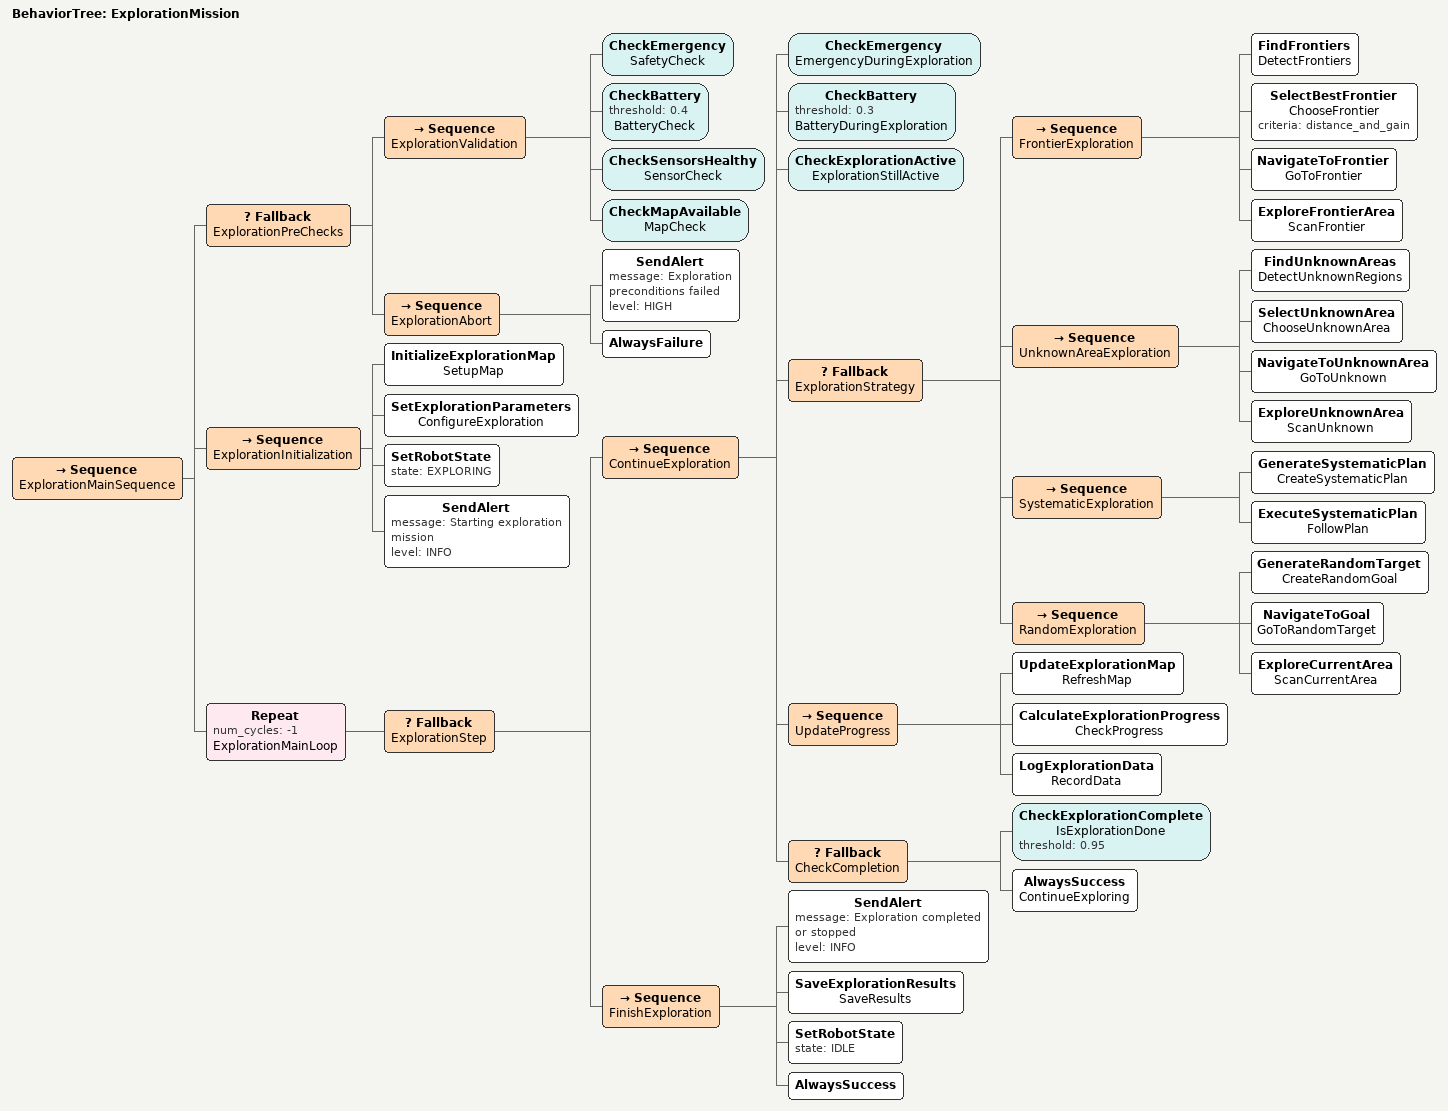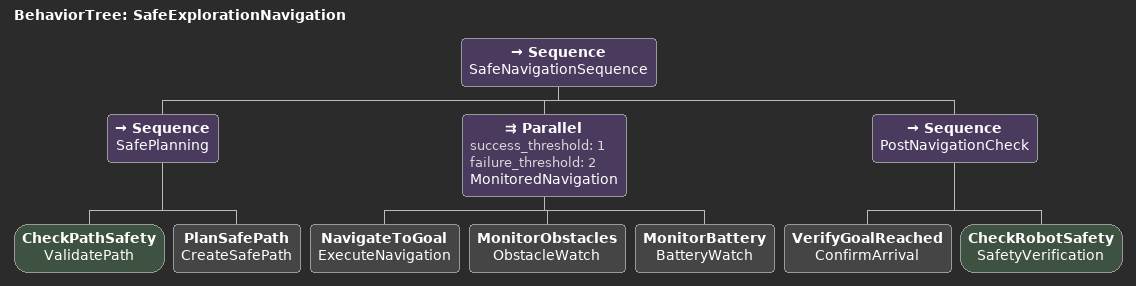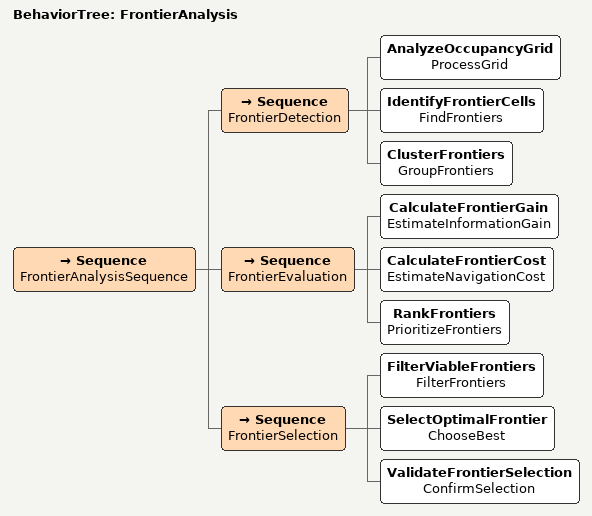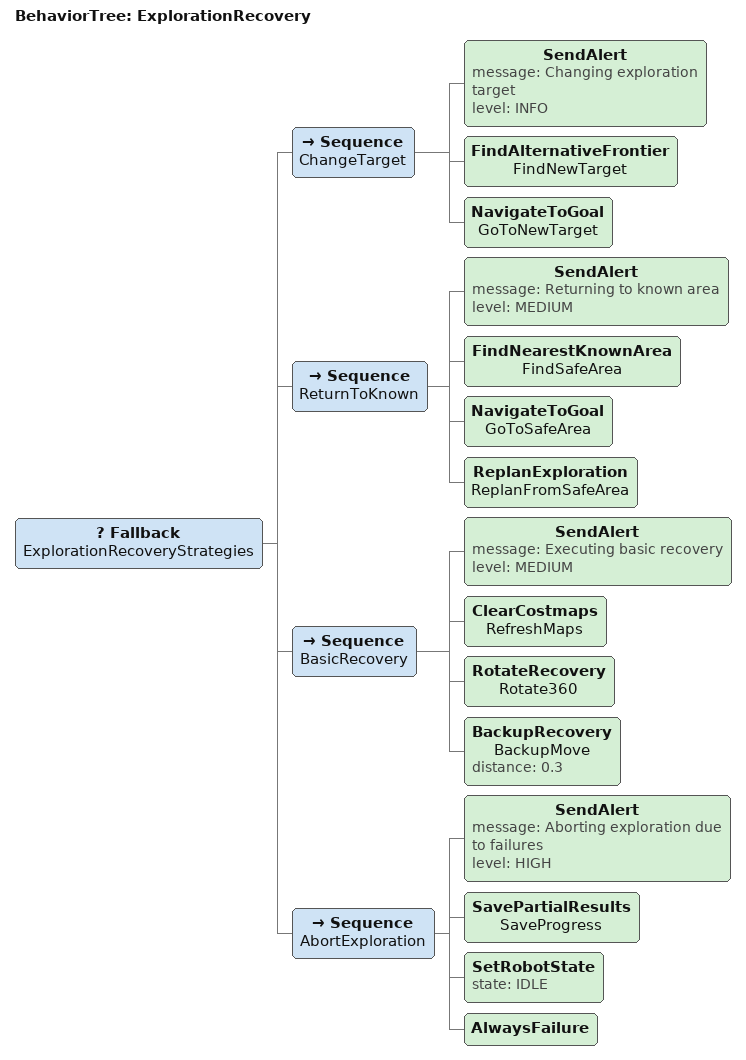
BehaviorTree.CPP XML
<?xml version="1.0"?>
<!--
Árbol de comportamientos para exploración autónoma
Implementa estrategias de exploración inteligente del entorno
-->
<root main_tree_to_execute="ExplorationMission">

    <BehaviorTree ID="ExplorationMission">
        <Sequence name="ExplorationMainSequence">

            <!-- Verificaciones previas a exploración -->
            <Fallback name="ExplorationPreChecks">
                <Sequence name="ExplorationValidation">
                    <CheckEmergency name="SafetyCheck" />
                    <CheckBattery threshold="0.4" name="BatteryCheck" />
                    <CheckSensorsHealthy name="SensorCheck" />
                    <CheckMapAvailable name="MapCheck" />
                </Sequence>
                <Sequence name="ExplorationAbort">
                    <SendAlert message="Exploration preconditions failed" level="HIGH" />
                    <AlwaysFailure />
                </Sequence>
            </Fallback>

            <!-- Inicialización de exploración -->
            <Sequence name="ExplorationInitialization">
                <InitializeExplorationMap name="SetupMap" />
                <SetExplorationParameters name="ConfigureExploration" />
                <SetRobotState state="EXPLORING" />
                <SendAlert message="Starting exploration mission" level="INFO" />
            </Sequence>

            <!-- Loop principal de exploración -->
            <Repeat num_cycles="-1" name="ExplorationMainLoop">
                <Fallback name="ExplorationStep">

                    <!-- Continuar exploración -->
                    <Sequence name="ContinueExploration">
                        <!-- Verificaciones durante exploración -->
                        <CheckEmergency name="EmergencyDuringExploration" />
                        <CheckBattery threshold="0.3" name="BatteryDuringExploration" />
                        <CheckExplorationActive name="ExplorationStillActive" />

                        <!-- Estrategia de exploración -->
                        <Fallback name="ExplorationStrategy">

                            <!-- Estrategia 1: Exploración fronteriza -->
                            <Sequence name="FrontierExploration">
                                <FindFrontiers name="DetectFrontiers" />
                                <SelectBestFrontier name="ChooseFrontier" criteria="distance_and_gain" />
                                <NavigateToFrontier name="GoToFrontier" />
                                <ExploreFrontierArea name="ScanFrontier" />
                            </Sequence>

                            <!-- Estrategia 2: Exploración de áreas desconocidas -->
                            <Sequence name="UnknownAreaExploration">
                                <FindUnknownAreas name="DetectUnknownRegions" />
                                <SelectUnknownArea name="ChooseUnknownArea" />
                                <NavigateToUnknownArea name="GoToUnknown" />
                                <ExploreUnknownArea name="ScanUnknown" />
                            </Sequence>

                            <!-- Estrategia 3: Exploración sistemática -->
                            <Sequence name="SystematicExploration">
                                <GenerateSystematicPlan name="CreateSystematicPlan" />
                                <ExecuteSystematicPlan name="FollowPlan" />
                            </Sequence>

                            <!-- Estrategia 4: Exploración aleatoria -->
                            <Sequence name="RandomExploration">
                                <GenerateRandomTarget name="CreateRandomGoal" />
                                <NavigateToGoal name="GoToRandomTarget" />
                                <ExploreCurrentArea name="ScanCurrentArea" />
                            </Sequence>

                        </Fallback>

                        <!-- Actualizar mapa y progreso -->
                        <Sequence name="UpdateProgress">
                            <UpdateExplorationMap name="RefreshMap" />
                            <CalculateExplorationProgress name="CheckProgress" />
                            <LogExplorationData name="RecordData" />
                        </Sequence>

                        <!-- Verificar si exploración está completa -->
                        <Fallback name="CheckCompletion">
                            <CheckExplorationComplete name="IsExplorationDone" threshold="0.95" />
                            <AlwaysSuccess name="ContinueExploring" />
                        </Fallback>

                    </Sequence>

                    <!-- Finalizar exploración -->
                    <Sequence name="FinishExploration">
                        <SendAlert message="Exploration completed or stopped" level="INFO" />
                        <SaveExplorationResults name="SaveResults" />
                        <SetRobotState state="IDLE" />
                        <AlwaysSuccess />
                    </Sequence>

                </Fallback>
            </Repeat>

        </Sequence>
    </BehaviorTree>

    <!-- Subárbol para navegación segura durante exploración -->
    <BehaviorTree ID="SafeExplorationNavigation">
        <Sequence name="SafeNavigationSequence">

            <!-- Planificación segura -->
            <Sequence name="SafePlanning">
                <CheckPathSafety name="ValidatePath" />
                <PlanSafePath name="CreateSafePath" />
            </Sequence>

            <!-- Navegación con monitoreo -->
            <Parallel success_threshold="1" failure_threshold="2" name="MonitoredNavigation">
                <NavigateToGoal name="ExecuteNavigation" />
                <MonitorObstacles name="ObstacleWatch" />
                <MonitorBattery name="BatteryWatch" />
            </Parallel>

            <!-- Verificación post-navegación -->
            <Sequence name="PostNavigationCheck">
                <VerifyGoalReached name="ConfirmArrival" />
                <CheckRobotSafety name="SafetyVerification" />
            </Sequence>

        </Sequence>
    </BehaviorTree>

    <!-- Subárbol para análisis de fronteras -->
    <BehaviorTree ID="FrontierAnalysis">
        <Sequence name="FrontierAnalysisSequence">

            <!-- Detección de fronteras -->
            <Sequence name="FrontierDetection">
                <AnalyzeOccupancyGrid name="ProcessGrid" />
                <IdentifyFrontierCells name="FindFrontiers" />
                <ClusterFrontiers name="GroupFrontiers" />
            </Sequence>

            <!-- Evaluación de fronteras -->
            <Sequence name="FrontierEvaluation">
                <CalculateFrontierGain name="EstimateInformationGain" />
                <CalculateFrontierCost name="EstimateNavigationCost" />
                <RankFrontiers name="PrioritizeFrontiers" />
            </Sequence>

            <!-- Selección de frontera óptima -->
            <Sequence name="FrontierSelection">
                <FilterViableFrontiers name="FilterFrontiers" />
                <SelectOptimalFrontier name="ChooseBest" />
                <ValidateFrontierSelection name="ConfirmSelection" />
            </Sequence>

        </Sequence>
    </BehaviorTree>

    <!-- Subárbol para recovery específico de exploración -->
    <BehaviorTree ID="ExplorationRecovery">
        <Fallback name="ExplorationRecoveryStrategies">

            <!-- Estrategia 1: Cambiar objetivo de exploración -->
            <Sequence name="ChangeTarget">
                <SendAlert message="Changing exploration target" level="INFO" />
                <FindAlternativeFrontier name="FindNewTarget" />
                <NavigateToGoal name="GoToNewTarget" />
            </Sequence>

            <!-- Estrategia 2: Volver a área conocida -->
            <Sequence name="ReturnToKnown">
                <SendAlert message="Returning to known area" level="MEDIUM" />
                <FindNearestKnownArea name="FindSafeArea" />
                <NavigateToGoal name="GoToSafeArea" />
                <ReplanExploration name="ReplanFromSafeArea" />
            </Sequence>

            <!-- Estrategia 3: Recovery básico -->
            <Sequence name="BasicRecovery">
                <SendAlert message="Executing basic recovery" level="MEDIUM" />
                <ClearCostmaps name="RefreshMaps" />
                <RotateRecovery name="Rotate360" />
                <BackupRecovery name="BackupMove" distance="0.3" />
            </Sequence>

            <!-- Estrategia 4: Abortar exploración -->
            <Sequence name="AbortExploration">
                <SendAlert message="Aborting exploration due to failures" level="HIGH" />
                <SavePartialResults name="SaveProgress" />
                <SetRobotState state="IDLE" />
                <AlwaysFailure />
            </Sequence>

        </Fallback>
    </BehaviorTree>

</root>
